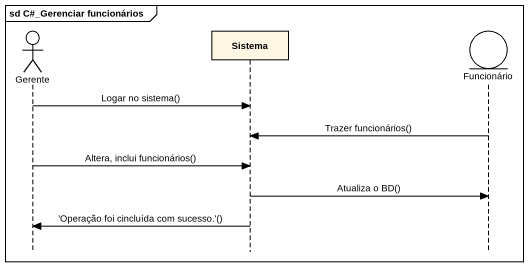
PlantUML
@startuml
mainframe sd C#_Gerenciar funcionários
hide footbox
actor Gerente
participant Sistema
entity Funcionário

Gerente -> Sistema : Logar no sistema()
Funcionário -> Sistema : Trazer funcionários()
Gerente -> Sistema : Altera, inclui funcionários()
Sistema -> Funcionário : Atualiza o BD()
Sistema -> Gerente : 'Operação foi cincluída com sucesso.'()
@enduml
